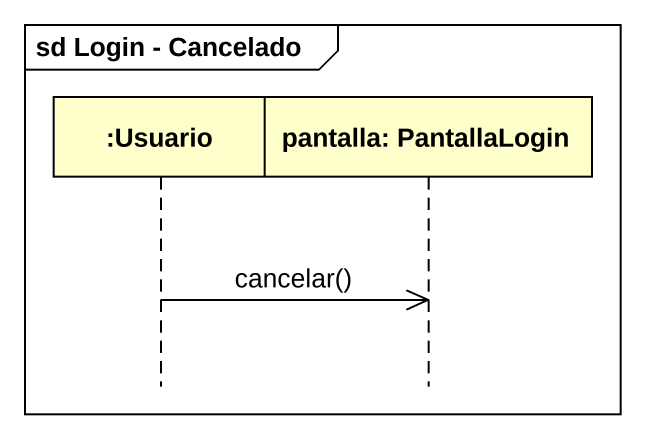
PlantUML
@startuml
mainframe sd Login - Cancelado
hide footbox
participant ":Usuario" as Usuario
participant "pantalla: PantallaLogin" as pantalla_PantallaLogin

Usuario ->> pantalla_PantallaLogin : cancelar()
@enduml
